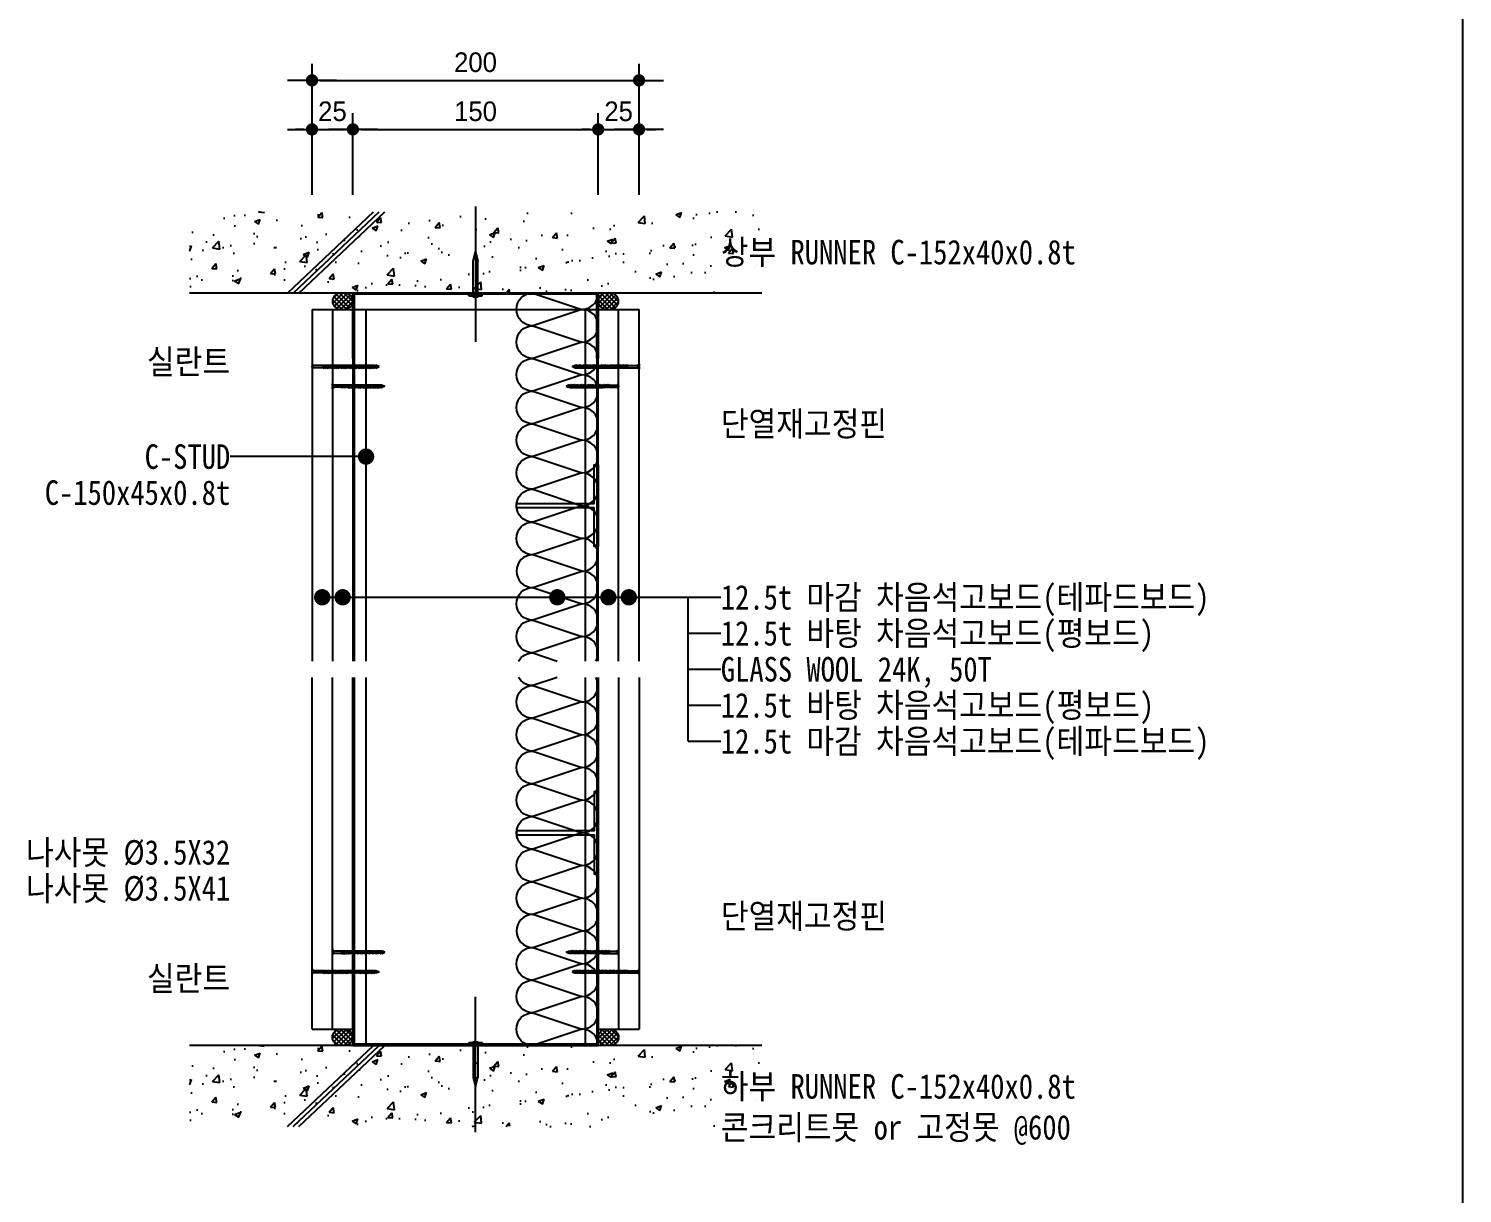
# Model space of a CAD drawing. Header units: millimetres. Extents: x 104 to 12536, y 73 to 2865.
# Drawn here: x 5265 to 6141, y 1595 to 2307 of the extents above; entities that cross this region are included whole.
import ezdxf
from ezdxf.enums import TextEntityAlignment as Align

# ---------------------------------------------------------------- set-up
doc = ezdxf.new("R2010")
doc.units = ezdxf.units.MM
doc.header["$LTSCALE"] = 5
doc.linetypes.add('CEN', pattern=[62, 60, -1, 0, -1])
for name, color, linetype in [('CEN', 1, 'CEN'), ('CHAN', 3, 'Continuous'), ('CONC', 2, 'Continuous'), ('ele', 8, 'Continuous'), ('formline', 6, 'Continuous'), ('GB', 7, 'Continuous'), ('HAT', 8, 'Continuous'), ('HAT-CON', 8, 'Continuous'), ('INSUL', 8, 'Continuous'), ('ITXT', 5, 'Continuous'), ('PIN', 4, 'Continuous'), ('RXDIM', 7, 'Continuous'), ('SCREW2', 8, 'Continuous'), ('TEXT', 7, 'Continuous')]:
    doc.layers.add(name, color=color, linetype=linetype)
doc.styles.add('CGS', font='')
doc.styles.add('RXHS', font='')
doc.styles.get('CGS').set_extended_font_data('Dotum')
doc.styles.get('RXHS').set_extended_font_data('DotumChe')
doc.dimstyles.new('NDIM', dxfattribs={"dimscale": 5, "dimtxt": 2.4, "dimasz": 1, "dimexe": 2, "dimexo": 2, "dimgap": 1, "dimtad": 1, "dimtoh": 1, "dimdec": 0, "dimzin": 0, "dimdsep": 46, "dimtxsty": 'CGS', "dimblk1": 'DOTK', "dimblk2": 'DOTK', "dimsah": 1, "dimcen": 3, "dimclrt": 3, "dimadec": 0, "dimazin": 0, "dimtfac": 1.25, "dimtdec": 0, "dimtix": 1, "dimtmove": 2, "dimatfit": 3, "dimldrblk": 'DOTK', "dimfxl": 1, "dimtolj": 1, "dimtzin": 0, "dimarcsym": 0})

# ---------------------------------------------------------------- blocks, each defined once
blk = doc.blocks.new('나사못32')
at = {"layer": 'SCREW2'}
for p, q in [((2.24, 30.17), (0.63, 29.74)), ((0.63, 29.74), (0.92, 30.12)), ((2.25, 29.32), (0.63, 28.89)), ((0.63, 28.89), (0.92, 29.27)), ((2.25, 28.47), (0.63, 28.04)), ((0.63, 28.04), (0.92, 28.43)), ((2.24, 27.62), (0.63, 27.19)), ((0.63, 27.19), (0.91, 27.58)), ((2.24, 26.78), (0.63, 26.35)), ((0.63, 26.35), (0.92, 26.73)), ((2.53, 28.01), (0.91, 27.58)), ((2.53, 30.55), (0.92, 30.12)), ((0.92, 29.81), (0.92, 29.28)), ((2.53, 29.7), (0.92, 29.27)), ((0.92, 28.97), (0.92, 28.43)), ((2.54, 28.86), (0.92, 28.43)), ((0.92, 28.12), (0.92, 27.58)), ((0.92, 27.27), (0.92, 26.73)), ((2.53, 27.16), (0.92, 26.73)), ((0.92, 26.43), (0.92, 25.89)), ((2.53, 26.31), (0.92, 25.88)), ((1.6, 32), (0.98, 30.39)), ((0.98, 30.39), (1.64, 30.91)), ((0.98, 30.39), (0.98, 30.14)), ((1.64, 30.91), (1.6, 32)), ((2.27, 30.45), (1.6, 32)), ((2.24, 30.17), (2.53, 30.55)), ((2.24, 30.17), (2.24, 29.63)), ((2.24, 29.32), (2.24, 28.78)), ((2.24, 28.47), (2.24, 27.93)), ((2.24, 27.62), (2.53, 28.01)), ((2.24, 27.62), (2.24, 27.08)), ((2.24, 26.78), (2.53, 27.16)), ((2.24, 26.78), (2.24, 26.24)), ((2.25, 29.32), (2.53, 29.7)), ((2.25, 28.47), (2.54, 28.86)), ((2.25, 25.93), (2.53, 26.31)), ((2.25, 25.93), (0.63, 25.5)), ((0.63, 25.5), (0.92, 25.88)), ((2.25, 25.08), (0.63, 24.65)), ((0.63, 24.65), (0.92, 25.04)), ((2.24, 24.23), (0.63, 23.8)), ((0.63, 23.8), (0.91, 24.19)), ((2.24, 23.39), (0.63, 22.96)), ((0.63, 22.96), (0.92, 23.34)), ((2.25, 22.54), (0.63, 22.11)), ((0.63, 22.11), (0.92, 22.5)), ((2.25, 21.69), (0.63, 21.26)), ((0.63, 21.26), (0.92, 21.65)), ((2.25, 20), (0.63, 19.57)), ((0.63, 19.57), (0.92, 19.95)), ((2.25, 19.15), (0.63, 18.72)), ((0.63, 18.72), (0.92, 19.11)), ((2.25, 20.85), (0.64, 20.42)), ((0.64, 20.42), (0.92, 20.8)), ((2.25, 18.3), (0.64, 17.87)), ((0.64, 17.87), (0.92, 18.26)), ((2.53, 24.62), (0.91, 24.19)), ((0.92, 25.58), (0.92, 25.04)), ((2.54, 25.47), (0.92, 25.04)), ((0.92, 24.73), (0.92, 24.19)), ((0.92, 23.88), (0.92, 23.34)), ((2.53, 23.77), (0.92, 23.34)), ((0.92, 23.04), (0.92, 22.5)), ((2.53, 22.92), (0.92, 22.5)), ((0.92, 22.19), (0.92, 21.65)), ((2.54, 22.08), (0.92, 21.65)), ((0.92, 21.34), (0.92, 20.8)), ((2.54, 21.23), (0.92, 20.8)), ((0.92, 20.49), (0.92, 19.95)), ((2.53, 20.38), (0.92, 19.95)), ((0.92, 19.65), (0.92, 19.11)), ((2.54, 19.54), (0.92, 19.11)), ((0.92, 18.8), (0.92, 18.26)), ((2.54, 18.69), (0.92, 18.26)), ((0.92, 17.95), (0.92, 17.41)), ((2.54, 17.84), (0.92, 17.41)), ((2.24, 25.93), (2.24, 25.39)), ((2.24, 25.08), (2.24, 24.54)), ((2.24, 24.23), (2.53, 24.62)), ((2.24, 24.23), (2.24, 23.69)), ((2.24, 23.39), (2.53, 23.77)), ((2.24, 23.39), (2.24, 22.85)), ((2.24, 22.54), (2.24, 22)), ((2.24, 21.69), (2.24, 21.15)), ((2.24, 20.84), (2.24, 20.3)), ((2.24, 20), (2.24, 19.46)), ((2.24, 19.15), (2.24, 18.61)), ((2.24, 18.3), (2.24, 17.76)), ((2.25, 25.08), (2.54, 25.47)), ((2.25, 22.54), (2.53, 22.92)), ((2.25, 21.69), (2.54, 22.08)), ((2.25, 20.85), (2.54, 21.23)), ((2.25, 20), (2.53, 20.38)), ((2.25, 19.15), (2.54, 19.54)), ((2.25, 18.3), (2.54, 18.69)), ((2.25, 17.46), (2.54, 17.84)), ((2.25, 17.46), (0.63, 17.03)), ((0.63, 17.03), (0.92, 17.41)), ((2.25, 15.9), (0.63, 15.47)), ((0.63, 15.47), (0.92, 15.86)), ((2.25, 13.36), (0.63, 12.93)), ((0.63, 12.93), (0.92, 13.32)), ((2.25, 16.73), (0.64, 16.3)), ((0.64, 16.3), (0.92, 16.68)), ((2.25, 15.06), (0.64, 14.63)), ((0.64, 14.63), (0.92, 15.01)), ((2.25, 14.21), (0.64, 13.78)), ((0.64, 13.78), (0.92, 14.16)), ((2.25, 12.51), (0.64, 12.08)), ((0.64, 12.08), (0.92, 12.47)), ((2.25, 11.67), (0.64, 11.24)), ((0.64, 11.24), (0.92, 11.62)), ((2.26, 10.82), (0.64, 10.39)), ((0.64, 10.39), (0.93, 10.78)), ((2.27, 9.98), (0.65, 9.55)), ((0.65, 9.55), (0.94, 9.93)), ((2.27, 9.13), (0.66, 8.7)), ((0.66, 8.7), (0.94, 9.09)), ((0.92, 17.45), (0.92, 16.92)), ((0.92, 17.22), (0.92, 16.68)), ((2.54, 17.11), (0.92, 16.68)), ((0.92, 16.37), (0.92, 15.86)), ((2.54, 16.29), (0.92, 15.86)), ((0.92, 15.55), (0.92, 15.01)), ((2.54, 15.44), (0.92, 15.01)), ((0.92, 14.7), (0.92, 14.16)), ((2.54, 14.59), (0.92, 14.16)), ((0.92, 13.86), (0.92, 13.32)), ((2.54, 13.75), (0.92, 13.32)), ((0.92, 13.01), (0.92, 12.47)), ((2.54, 12.9), (0.92, 12.47)), ((0.92, 12.16), (0.92, 11.62)), ((2.54, 12.05), (0.92, 11.62)), ((0.93, 11.32), (0.93, 10.78)), ((2.55, 11.21), (0.93, 10.78)), ((0.94, 10.47), (0.94, 9.93)), ((2.55, 10.36), (0.94, 9.93)), ((2.56, 9.51), (0.94, 9.09)), ((0.95, 9.63), (0.95, 9.09)), ((0.95, 8.78), (0.95, 8.24)), ((2.24, 17.45), (2.24, 17.03)), ((2.24, 16.72), (2.24, 16.54)), ((2.24, 16.71), (2.24, 15.86)), ((2.24, 15.9), (2.24, 15.36)), ((2.24, 14.21), (2.24, 13.67)), ((2.24, 13.36), (2.24, 12.82)), ((2.24, 12.51), (2.24, 11.97)), ((2.25, 16.73), (2.54, 17.11)), ((2.25, 15.9), (2.54, 16.29)), ((2.25, 15.06), (2.54, 15.44)), ((2.25, 15.06), (2.25, 14.52)), ((2.25, 14.21), (2.54, 14.59)), ((2.25, 13.36), (2.54, 13.75)), ((2.25, 12.51), (2.54, 12.9)), ((2.25, 11.67), (2.54, 12.05)), ((2.25, 11.67), (2.25, 11.13)), ((2.26, 10.82), (2.55, 11.21)), ((2.26, 10.82), (2.26, 10.28)), ((2.27, 9.98), (2.55, 10.36)), ((2.27, 9.98), (2.27, 9.44)), ((2.27, 9.13), (2.56, 9.51)), ((2.27, 9.13), (2.27, 8.59)), ((0, 0), (1.12, 0)), ((2.27, 8.28), (0.66, 7.85)), ((0.66, 7.85), (0.95, 8.24)), ((2.28, 7.44), (0.67, 7.01)), ((0.67, 7.01), (0.95, 7.39)), ((2.29, 6.59), (0.67, 6.16)), ((0.67, 6.16), (0.96, 6.55)), ((2.28, 5.74), (0.67, 5.31)), ((0.67, 5.31), (0.95, 5.7)), ((2.56, 8.67), (0.95, 8.24)), ((0.95, 7.93), (0.95, 7.39)), ((2.57, 7.82), (0.95, 7.39)), ((2.57, 6.13), (0.95, 5.7)), ((0.95, 5.39), (0.95, 1.19)), ((0.96, 7.09), (0.96, 6.55)), ((2.57, 6.98), (0.96, 6.55)), ((0.96, 6.24), (0.96, 5.7)), ((1.57, 0.48), (1.57, 0.65)), ((1.63, 0.68), (1.6, 0.68)), ((1.66, 0.48), (1.66, 0.65)), ((2.27, 8.28), (2.56, 8.67)), ((2.27, 8.28), (2.27, 7.74)), ((2.27, 5.74), (2.27, 1.19)), ((2.28, 7.44), (2.57, 7.82)), ((2.28, 7.44), (2.28, 6.9)), ((2.28, 6.59), (2.28, 6.05)), ((2.28, 5.74), (2.57, 6.13)), ((2.29, 6.59), (2.57, 6.98)), ((2.11, 0), (3.23, 0))]:
    blk.add_line(p, q, dxfattribs=at)
for centre, radius, start, end in [((-0.44, 1.33), 1.4, 288.341, 354.27016), ((1.1, 0.47), 0.473, 267.52648, 0.91384), ((1.61, -1.99), 2.05, 80.28655, 99.71345), ((1.6, 0.65), 0.033, 90, 180), ((1.63, 0.65), 0.033, 360, 90), ((2.13, 0.47), 0.473, 179.08616, 272.47352), ((3.67, 1.33), 1.4, 185.72984, 251.659)]:
    blk.add_arc(centre, radius, start, end, dxfattribs=at)
blk = doc.blocks.new('나사못41')
at = {"layer": 'SCREW2'}
for p, q in [((2.25, 39.17), (0.63, 38.74)), ((0.63, 38.74), (0.92, 39.12)), ((2.25, 38.32), (0.63, 37.89)), ((0.63, 37.89), (0.92, 38.27)), ((2.25, 36.62), (0.63, 36.19)), ((0.63, 36.19), (0.92, 36.58)), ((2.25, 35.78), (0.63, 35.35)), ((0.63, 35.35), (0.92, 35.73)), ((2.25, 37.47), (0.64, 37.04)), ((0.64, 37.04), (0.92, 37.43)), ((2.54, 39.55), (0.92, 39.12)), ((2.54, 38.7), (0.92, 38.27)), ((2.54, 37.86), (0.92, 37.43)), ((2.53, 37.01), (0.92, 36.58)), ((2.54, 36.16), (0.92, 35.73)), ((2.54, 35.31), (0.92, 34.88)), ((0.93, 38.81), (0.93, 38.28)), ((0.93, 37.97), (0.93, 37.43)), ((0.93, 37.12), (0.93, 36.58)), ((0.93, 36.27), (0.93, 35.73)), ((0.93, 35.43), (0.93, 34.89)), ((1.6, 41), (0.98, 39.39)), ((0.98, 39.39), (1.64, 39.91)), ((0.98, 39.39), (0.98, 39.14)), ((1.64, 39.91), (1.6, 41)), ((2.26, 39.48), (1.6, 41)), ((2.25, 39.17), (2.54, 39.55)), ((2.25, 39.17), (2.25, 38.63)), ((2.25, 38.32), (2.54, 38.7)), ((2.25, 38.32), (2.25, 37.78)), ((2.25, 37.47), (2.54, 37.86)), ((2.25, 37.47), (2.25, 36.93)), ((2.25, 36.62), (2.53, 37.01)), ((2.25, 36.62), (2.25, 36.08)), ((2.25, 35.78), (2.54, 36.16)), ((2.25, 35.78), (2.25, 35.24)), ((2.25, 34.93), (2.54, 35.31)), ((2.25, 34.93), (0.63, 34.5)), ((0.63, 34.5), (0.92, 34.88)), ((2.25, 33.23), (0.63, 32.8)), ((0.63, 32.8), (0.92, 33.19)), ((2.25, 32.39), (0.63, 31.96)), ((0.63, 31.96), (0.92, 32.34)), ((2.25, 31.54), (0.63, 31.11)), ((0.63, 31.11), (0.92, 31.5)), ((2.25, 29), (0.63, 28.57)), ((0.63, 28.57), (0.92, 28.95)), ((2.25, 34.08), (0.64, 33.65)), ((0.64, 33.65), (0.92, 34.04)), ((2.25, 30.69), (0.64, 30.26)), ((0.64, 30.26), (0.92, 30.65)), ((2.25, 29.85), (0.64, 29.42)), ((0.64, 29.42), (0.93, 29.8)), ((2.25, 28.15), (0.64, 27.72)), ((0.64, 27.72), (0.92, 28.11)), ((2.25, 27.3), (0.64, 26.87)), ((0.64, 26.87), (0.93, 27.26)), ((2.25, 26.46), (0.64, 26.03)), ((0.64, 26.03), (0.92, 26.41)), ((2.54, 34.47), (0.92, 34.04)), ((2.53, 33.62), (0.92, 33.19)), ((2.54, 32.77), (0.92, 32.34)), ((2.54, 31.92), (0.92, 31.5)), ((2.54, 31.08), (0.92, 30.65)), ((2.54, 29.38), (0.92, 28.95)), ((2.54, 28.54), (0.92, 28.11)), ((2.54, 26.84), (0.92, 26.41)), ((0.93, 34.58), (0.93, 34.04)), ((0.93, 33.73), (0.93, 33.19)), ((0.93, 32.88), (0.93, 32.34)), ((0.93, 32.04), (0.93, 31.5)), ((0.93, 31.19), (0.93, 30.65)), ((0.93, 30.34), (0.93, 29.8)), ((2.54, 30.23), (0.93, 29.8)), ((0.93, 29.49), (0.93, 28.95)), ((0.93, 28.65), (0.93, 28.11)), ((0.93, 27.8), (0.93, 27.26)), ((2.54, 27.69), (0.93, 27.26)), ((0.93, 26.95), (0.93, 26.41)), ((2.25, 34.93), (2.25, 34.39)), ((2.25, 34.08), (2.54, 34.47)), ((2.25, 34.08), (2.25, 33.54)), ((2.25, 33.23), (2.53, 33.62)), ((2.25, 33.23), (2.25, 32.69)), ((2.25, 32.39), (2.54, 32.77)), ((2.25, 32.39), (2.25, 31.85)), ((2.25, 31.54), (2.54, 31.92)), ((2.25, 31.54), (2.25, 31)), ((2.25, 30.69), (2.54, 31.08)), ((2.25, 30.69), (2.25, 30.15)), ((2.25, 29.85), (2.54, 30.23)), ((2.25, 29.84), (2.25, 29.3)), ((2.25, 29), (2.54, 29.38)), ((2.25, 29), (2.25, 28.46)), ((2.25, 28.15), (2.54, 28.54)), ((2.25, 28.15), (2.25, 27.61)), ((2.25, 27.3), (2.54, 27.69)), ((2.25, 27.3), (2.25, 26.76)), ((2.25, 26.46), (2.54, 26.84)), ((2.25, 26.45), (2.25, 25.92)), ((2.25, 24.76), (0.63, 24.33)), ((0.63, 24.33), (0.92, 24.72)), ((2.25, 25.61), (0.64, 25.18)), ((0.64, 25.18), (0.93, 25.56)), ((2.25, 23.91), (0.64, 23.48)), ((0.64, 23.48), (0.92, 23.87)), ((2.25, 23.07), (0.64, 22.64)), ((0.64, 22.64), (0.93, 23.02)), ((2.26, 22.22), (0.64, 21.79)), ((0.64, 21.79), (0.93, 22.18)), ((2.25, 21.37), (0.64, 20.94)), ((0.64, 20.94), (0.93, 21.33)), ((2.26, 20.53), (0.64, 20.1)), ((0.64, 20.1), (0.93, 20.48)), ((2.25, 19.68), (0.64, 19.25)), ((0.64, 19.25), (0.92, 19.63)), ((2.25, 18.83), (0.64, 18.4)), ((0.64, 18.4), (0.93, 18.79)), ((2.26, 17.98), (0.64, 17.55)), ((0.64, 17.55), (0.93, 17.94)), ((2.54, 25.15), (0.92, 24.72)), ((2.54, 24.3), (0.92, 23.87)), ((2.54, 20.06), (0.92, 19.63)), ((0.93, 26.1), (0.93, 25.56)), ((2.54, 25.99), (0.93, 25.56)), ((0.93, 25.26), (0.93, 24.72)), ((0.93, 24.41), (0.93, 23.87)), ((0.93, 23.56), (0.93, 23.02)), ((2.54, 23.45), (0.93, 23.02)), ((0.93, 22.71), (0.93, 22.18)), ((2.54, 22.6), (0.93, 22.18)), ((0.93, 21.87), (0.93, 21.33)), ((2.54, 21.76), (0.93, 21.33)), ((0.93, 21.02), (0.93, 20.48)), ((2.54, 20.91), (0.93, 20.48)), ((0.93, 20.17), (0.93, 19.63)), ((0.93, 19.32), (0.93, 18.79)), ((2.54, 19.21), (0.93, 18.79)), ((0.93, 18.48), (0.93, 17.94)), ((0.93, 18.48), (0.93, 17.94)), ((2.54, 18.37), (0.93, 17.94)), ((0.93, 17.63), (0.93, 17.09)), ((2.25, 25.61), (2.54, 25.99)), ((2.25, 25.61), (2.25, 25.07)), ((2.25, 24.76), (2.54, 25.15)), ((2.25, 24.76), (2.25, 24.22)), ((2.25, 23.91), (2.54, 24.3)), ((2.25, 23.91), (2.25, 23.37)), ((2.25, 23.07), (2.54, 23.45)), ((2.25, 23.06), (2.25, 20.53)), ((2.25, 21.37), (2.54, 21.76)), ((2.25, 21.37), (2.25, 20.83)), ((2.25, 20.52), (2.25, 19.98)), ((2.25, 19.68), (2.54, 20.06)), ((2.25, 19.68), (2.25, 19.14)), ((2.25, 18.83), (2.54, 19.21)), ((2.25, 18.83), (2.25, 18.29)), ((2.25, 17.98), (2.25, 17.44)), ((2.26, 22.22), (2.54, 22.6)), ((2.26, 20.53), (2.54, 20.91)), ((2.26, 17.98), (2.54, 18.37)), ((2.26, 17.14), (0.64, 16.71)), ((0.64, 16.71), (0.93, 17.09)), ((2.26, 15.44), (0.64, 15.01)), ((0.64, 15.01), (0.93, 15.4)), ((2.26, 14.59), (0.64, 14.16)), ((0.64, 14.16), (0.93, 14.55)), ((2.26, 16.29), (0.65, 15.86)), ((0.65, 15.86), (0.93, 16.24)), ((2.26, 13.75), (0.65, 13.32)), ((0.65, 13.32), (0.93, 13.7)), ((2.26, 12.9), (0.65, 12.47)), ((0.65, 12.47), (0.93, 12.86)), ((2.26, 12.05), (0.65, 11.62)), ((0.65, 11.62), (0.93, 12.01)), ((2.26, 11.21), (0.65, 10.78)), ((0.65, 10.78), (0.93, 11.16)), ((2.26, 10.38), (0.65, 9.95)), ((0.65, 9.95), (0.93, 10.33)), ((2.26, 9.55), (0.65, 9.12)), ((0.65, 9.12), (0.93, 9.5)), ((2.55, 17.52), (0.93, 17.09)), ((0.93, 16.78), (0.93, 16.24)), ((2.55, 16.67), (0.93, 16.24)), ((0.93, 15.94), (0.93, 15.4)), ((2.54, 15.83), (0.93, 15.4)), ((0.93, 15.09), (0.93, 14.55)), ((2.55, 14.98), (0.93, 14.55)), ((0.93, 14.24), (0.93, 13.7)), ((2.55, 14.13), (0.93, 13.7)), ((0.93, 13.39), (0.93, 12.86)), ((2.55, 13.29), (0.93, 12.86)), ((0.93, 12.55), (0.93, 12.01)), ((2.55, 12.44), (0.93, 12.01)), ((0.93, 11.7), (0.93, 10.33)), ((2.55, 11.59), (0.93, 11.16)), ((2.55, 10.76), (0.93, 10.33)), ((0.93, 10.02), (0.93, 9.5)), ((2.55, 9.93), (0.93, 9.5)), ((0.93, 9.19), (0.93, 8.67)), ((2.55, 9.1), (0.93, 8.67)), ((2.25, 17.13), (2.25, 16.59)), ((2.25, 16.29), (2.25, 15.75)), ((2.25, 15.44), (2.25, 14.9)), ((2.25, 14.59), (2.25, 14.05)), ((2.25, 13.75), (2.25, 13.21)), ((2.25, 12.05), (2.25, 11.51)), ((2.25, 11.2), (2.25, 10.68)), ((2.25, 10.37), (2.25, 9.85)), ((2.25, 9.54), (2.25, 9.02)), ((2.26, 17.14), (2.55, 17.52)), ((2.26, 16.29), (2.55, 16.67)), ((2.26, 15.44), (2.54, 15.83)), ((2.26, 14.59), (2.55, 14.98)), ((2.26, 13.75), (2.55, 14.13)), ((2.26, 12.9), (2.55, 13.29)), ((2.26, 12.9), (2.26, 12.36)), ((2.26, 12.05), (2.55, 12.44)), ((2.26, 11.21), (2.55, 11.59)), ((2.26, 10.38), (2.55, 10.76)), ((2.26, 9.55), (2.55, 9.93)), ((2.26, 8.72), (2.55, 9.1)), ((2.26, 8.72), (0.65, 8.29)), ((0.65, 8.29), (0.93, 8.67)), ((2.26, 7.89), (0.65, 7.46)), ((0.65, 7.46), (0.93, 7.84)), ((2.26, 7.06), (0.65, 6.63)), ((0.65, 6.63), (0.93, 7.01)), ((0.93, 8.36), (0.93, 7.84)), ((2.55, 8.27), (0.93, 7.84)), ((0.93, 7.53), (0.93, 7.01)), ((2.55, 7.44), (0.93, 7.01)), ((0.93, 6.7), (0.93, 1.19)), ((1.54, 0.48), (1.54, 0.65)), ((1.6, 0.68), (1.57, 0.68)), ((1.63, 0.48), (1.63, 0.65)), ((2.08, 0), (3.2, 0)), ((2.25, 8.71), (2.25, 8.19)), ((2.25, 7.88), (2.25, 7.36)), ((2.25, 7.05), (2.25, 1.19)), ((2.26, 7.89), (2.55, 8.27)), ((2.26, 7.06), (2.55, 7.44)), ((-0.03, 0), (1.09, 0))]:
    blk.add_line(p, q, dxfattribs=at)
for centre, radius, start, end in [((-0.49, 1.35), 1.43, 288.66128, 353.44689), ((1.07, 0.47), 0.473, 267.52648, 0.91384), ((1.59, -1.99), 2.05, 80.28655, 99.71345), ((1.57, 0.65), 0.033, 90, 180), ((1.6, 0.65), 0.033, 0, 90), ((2.1, 0.47), 0.473, 179.08616, 272.47352), ((3.64, 1.33), 1.4, 185.72984, 251.659)]:
    blk.add_arc(centre, radius, start, end, dxfattribs=at)
blk = doc.blocks.new('고정못')
at = {"layer": 'CEN'}
blk.add_line((4.11, 55.13), (4.11, -27.57), dxfattribs=at)
at = {"layer": 'SCREW2'}
for p, q in [((2.66, 21.76), (4.11, 27.57)), ((4.11, 27.57), (5.56, 21.76)), ((2.66, 2.42), (2.66, 21.76)), ((5.56, 2.42), (5.56, 21.76)), ((0, 1.45), (8.22, 1.45)), ((0, 0.48), (0, 1.45)), ((0, 0.48), (8.22, 0.48)), ((2.42, 0), (2.42, 0.48)), ((2.42, 0), (5.8, 0)), ((5.8, 0), (5.8, 0.48)), ((8.22, 0.48), (8.22, 1.45))]:
    blk.add_line(p, q, dxfattribs=at)
blk.add_lwpolyline([(4.11, 27.57), (4.63, 22.28, 0.255479), (5.56, 21.76, 0.15073)], format="xyb", dxfattribs=at)
at = {"layer": 'SCREW2', "extrusion": (0, 0, -1)}
for centre, major_axis, ratio, start_param, end_param in [((0.06, 2.43), (2.6, 0.01), 0.375814, 0.025149, 1.595945), ((0.99, 2.42), (2.42, 0.09), 0.428989, 0.090861, 1.274963)]:
    blk.add_ellipse(centre, major_axis=major_axis, ratio=ratio, start_param=start_param, end_param=end_param, dxfattribs=at)
at = {"layer": 'SCREW2'}
for centre, major_axis, ratio, start_param, end_param in [((7.23, 2.42), (-2.42, 0.09), 0.428989, 0.090861, 1.274963), ((8.16, 2.43), (-2.6, 0.01), 0.375814, 0.025149, 1.595945)]:
    blk.add_ellipse(centre, major_axis=major_axis, ratio=ratio, start_param=start_param, end_param=end_param, dxfattribs=at)
blk = doc.blocks.new('DOTK')
blk.add_line((-3, 0), (3, 0))
at = {"const_width": 0.75}
blk.add_lwpolyline([(-0.375, 0, 1), (0.375, 0, 1)], format="xyb", close=True, dxfattribs=at)
blk = doc.blocks.new('*D58')
at = {"layer": 'RXDIM', "color": 0, "lineweight": -2, "transparency": 16777216}
for p, q in [((5437.94, 2205.76), (5437.94, 2285.76)), ((5637.94, 2205.76), (5637.94, 2285.76)), ((5442.94, 2275.76), (5632.94, 2275.76))]:
    blk.add_line(p, q, dxfattribs=at)
at = {"layer": 'RXDIM', "color": 0, "lineweight": -2, "transparency": 16777216, "xscale": 5, "yscale": 5, "zscale": 5, "rotation": 180}
blk.add_blockref('DOTK', (5437.94, 2275.76), dxfattribs=at)
at = {"layer": 'RXDIM', "color": 0, "lineweight": -2, "transparency": 16777216, "xscale": 5, "yscale": 5, "zscale": 5}
blk.add_blockref('DOTK', (5637.94, 2275.76), dxfattribs=at)
at = {"layer": 'RXDIM', "color": 3, "transparency": 16777216, "insert": (5537.94, 2286.77), "char_height": 12, "attachment_point": 5, "style": 'CGS'}
blk.add_mtext('\\A1;200', dxfattribs=at)
blk = doc.blocks.new('*D59')
at = {"layer": 'RXDIM', "color": 0, "lineweight": -2, "transparency": 16777216}
for p, q in [((5437.94, 2205.76), (5437.94, 2255.76)), ((5462.94, 2205.76), (5462.94, 2255.76)), ((5432.94, 2245.76), (5427.94, 2245.76)), ((5437.94, 2245.76), (5462.94, 2245.76)), ((5467.94, 2245.76), (5472.94, 2245.76))]:
    blk.add_line(p, q, dxfattribs=at)
at = {"layer": 'RXDIM', "color": 0, "lineweight": -2, "transparency": 16777216, "xscale": 5, "yscale": 5, "zscale": 5}
blk.add_blockref('DOTK', (5437.94, 2245.76), dxfattribs=at)
at = {"layer": 'RXDIM', "color": 0, "lineweight": -2, "transparency": 16777216, "xscale": 5, "yscale": 5, "zscale": 5, "rotation": 180}
blk.add_blockref('DOTK', (5462.94, 2245.76), dxfattribs=at)
at = {"layer": 'RXDIM', "color": 3, "transparency": 16777216, "insert": (5450.44, 2256.77), "char_height": 12, "attachment_point": 5, "style": 'CGS'}
blk.add_mtext('\\A1;25', dxfattribs=at)
blk = doc.blocks.new('*D60')
at = {"layer": 'RXDIM', "color": 0, "lineweight": -2, "transparency": 16777216}
for p, q in [((5462.94, 2205.76), (5462.94, 2255.76)), ((5612.94, 2205.76), (5612.94, 2255.76)), ((5467.94, 2245.76), (5607.94, 2245.76))]:
    blk.add_line(p, q, dxfattribs=at)
at = {"layer": 'RXDIM', "color": 0, "lineweight": -2, "transparency": 16777216, "xscale": 5, "yscale": 5, "zscale": 5, "rotation": 180}
blk.add_blockref('DOTK', (5462.94, 2245.76), dxfattribs=at)
at = {"layer": 'RXDIM', "color": 0, "lineweight": -2, "transparency": 16777216, "xscale": 5, "yscale": 5, "zscale": 5}
blk.add_blockref('DOTK', (5612.94, 2245.76), dxfattribs=at)
at = {"layer": 'RXDIM', "color": 3, "transparency": 16777216, "insert": (5537.94, 2256.77), "char_height": 12, "attachment_point": 5, "style": 'CGS'}
blk.add_mtext('\\A1;150', dxfattribs=at)
blk = doc.blocks.new('*D61')
at = {"layer": 'RXDIM', "color": 0, "lineweight": -2, "transparency": 16777216}
for p, q in [((5612.94, 2205.76), (5612.94, 2255.76)), ((5637.94, 2205.76), (5637.94, 2255.76)), ((5607.94, 2245.76), (5602.94, 2245.76)), ((5612.94, 2245.76), (5637.94, 2245.76)), ((5642.94, 2245.76), (5647.94, 2245.76))]:
    blk.add_line(p, q, dxfattribs=at)
at = {"layer": 'RXDIM', "color": 0, "lineweight": -2, "transparency": 16777216, "xscale": 5, "yscale": 5, "zscale": 5}
blk.add_blockref('DOTK', (5612.94, 2245.76), dxfattribs=at)
at = {"layer": 'RXDIM', "color": 0, "lineweight": -2, "transparency": 16777216, "xscale": 5, "yscale": 5, "zscale": 5, "rotation": 180}
blk.add_blockref('DOTK', (5637.94, 2245.76), dxfattribs=at)
at = {"layer": 'RXDIM', "color": 3, "transparency": 16777216, "insert": (5625.44, 2256.77), "char_height": 12, "attachment_point": 5, "style": 'CGS'}
blk.add_mtext('\\A1;25', dxfattribs=at)

msp = doc.modelspace()

# ---------------------------------------------------------------- hatches: boundary and pattern name
at = {"layer": 'HAT'}
h = msp.add_hatch(dxfattribs=at)
h.set_pattern_fill('_USER', color=256, scale=2, angle=45, style=0, double=1, pattern_type=0)
h.set_pattern_definition([(45, (1487.5693, -5950.238), (-1.41421356, 1.41421356), []), (135, (1487.5693, -5950.238), (-1.41421356, -1.41421356), [])])
edge = h.paths.add_edge_path()
edge.add_arc((5455.44, 2140.76), 5, 90, 270)
edge.add_line((5455.44, 2135.76), (5457.94, 2135.76))
edge.add_arc((5457.94, 2140.76), 5, 270, 450)
edge.add_line((5457.94, 2145.76), (5455.44, 2145.76))
h = msp.add_hatch(dxfattribs=at)
h.set_pattern_fill('_USER', color=256, scale=2, angle=45, style=0, double=1, pattern_type=0)
h.set_pattern_definition([(45, (1650.0693, -5950.238), (-1.41421356, 1.41421356), []), (135, (1650.0693, -5950.238), (-1.41421356, -1.41421356), [])])
edge = h.paths.add_edge_path()
edge.add_arc((5617.94, 2140.76), 5, 90, 270)
edge.add_line((5617.94, 2135.76), (5620.44, 2135.76))
edge.add_arc((5620.44, 2140.76), 5, 270, 450)
edge.add_line((5620.44, 2145.76), (5617.94, 2145.76))
h = msp.add_hatch(dxfattribs=at)
h.set_pattern_fill('_USER', color=256, scale=2, angle=45, style=0, double=1, pattern_type=0)
h.set_pattern_definition([(315, (1487.5693, 9781.7572), (-1.41421356, -1.41421356), []), (225, (1487.5693, 9781.7572), (-1.41421356, 1.41421356), [])])
edge = h.paths.add_edge_path()
edge.add_arc((5455.44, 1690.76), 5, 90, 270, ccw=False)
edge.add_line((5455.44, 1695.76), (5457.94, 1695.76))
edge.add_arc((5457.94, 1690.76), 5, -90, 90, ccw=False)
edge.add_line((5457.94, 1685.76), (5455.44, 1685.76))
h = msp.add_hatch(dxfattribs=at)
h.set_pattern_fill('_USER', color=256, scale=2, angle=45, style=0, double=1, pattern_type=0)
h.set_pattern_definition([(315, (1650.0693, 9781.7572), (-1.41421356, -1.41421356), []), (225, (1650.0693, 9781.7572), (-1.41421356, 1.41421356), [])])
edge = h.paths.add_edge_path()
edge.add_arc((5617.94, 1690.76), 5, 90, 270, ccw=False)
edge.add_line((5617.94, 1695.76), (5620.44, 1695.76))
edge.add_arc((5620.44, 1690.76), 5, -90, 90, ccw=False)
edge.add_line((5620.44, 1685.76), (5617.94, 1685.76))
at = {"layer": 'HAT-CON'}
h = msp.add_hatch(dxfattribs=at)
h.set_pattern_fill('AR-CONC', color=256, scale=5, style=0)
h.set_pattern_definition([(50, (5722.457, 95.423), (35.863, -3.1376), [3.75, -41.25]), (355, (5722.457, 95.423), (-6.93757, 37.6096), [3, -33]), (100.4514, (5725.446, 95.16), (28.92547, 34.472), [3.187, -35.0571]), (46.1842, (5722.457, 105.423), (53.36205, -8.27595), [5.625, -61.875]), (96.6356, (5726.904, 104.733), (46.7331, 48.7059), [4.7805, -52.5856]), (351.1842, (5722.46, 105.423), (46.7331, 48.706), [4.5, -49.5]), (21, (5727.457, 102.923), (29.84535, -20.13094), [3.75, -41.25]), (326, (5727.457, 102.923), (12.16577, 36.2575), [3, -33]), (71.4514, (5729.945, 101.245), (42.01113, 16.1265), [3.187, -35.0571]), (37.5, (5722.457, 95.423), (0.60799, 16.64469), [0, -32.6, 0, -33.5, 0, -33.125]), (7.5, (5722.457, 95.423), (13.15348, 19.72059), [0, -19.1, 0, -31.85, 0, -12.625]), (327.5, (5711.307, 95.423), (26.69112, -1.12774), [0, -12.5, 0, -39, 0, -51.75]), (317.5, (5706.307, 95.423), (29.1593, 5.00525), [0, -16.25, 0, -25.9, 0, -36.75])])
h.paths.add_polyline_path([(5712.94, 2145.76), (5712.94, 2195.37), (5362.94, 2195.37), (5362.94, 2145.76)])
h = msp.add_hatch(dxfattribs=at)
h.set_pattern_fill('AR-CONC', color=256, scale=5, style=0)
h.set_pattern_definition([(50, (5722.457, -414.192), (35.863, -3.1376), [3.75, -41.25]), (355, (5722.457, -414.19), (-6.93757, 37.6096), [3, -33]), (100.4514, (5725.446, -414.453), (28.92547, 34.472), [3.187, -35.0571]), (46.1842, (5722.457, -404.19), (53.36205, -8.27595), [5.625, -61.875]), (96.6356, (5726.904, -404.88), (46.7331, 48.7059), [4.7805, -52.5856]), (351.1842, (5722.46, -404.19), (46.7331, 48.706), [4.5, -49.5]), (21, (5727.457, -406.692), (29.84535, -20.13094), [3.75, -41.25]), (326, (5727.457, -406.69), (12.16577, 36.2575), [3, -33]), (71.4514, (5729.945, -408.37), (42.01113, 16.1265), [3.187, -35.0571]), (37.5, (5722.457, -414.192), (0.60799, 16.64469), [0, -32.6, 0, -33.5, 0, -33.125]), (7.5, (5722.457, -414.192), (13.15348, 19.72059), [0, -19.1, 0, -31.85, 0, -12.625]), (327.5, (5711.307, -414.192), (26.69112, -1.12774), [0, -12.5, 0, -39, 0, -51.75]), (317.5, (5706.307, -414.192), (29.1593, 5.00525), [0, -16.25, 0, -25.9, 0, -36.75])])
h.paths.add_polyline_path([(5712.94, 1636.15), (5712.94, 1685.76), (5362.94, 1685.76), (5362.94, 1636.15)])

# ---------------------------------------------------------------- linework, layer by layer
at = {"layer": 'CHAN', "color": 3}
for points in [[(5612.94, 2145.76), (5612.94, 2105.76), (5612.14, 2105.76), (5612.14, 2144.96), (5463.74, 2144.96), (5463.74, 2105.76), (5462.94, 2105.76), (5462.94, 2145.76)], [(5463.74, 1686.56), (5463.74, 1725.76), (5462.94, 1725.76), (5462.94, 1685.76), (5612.94, 1685.76), (5612.94, 1725.76), (5612.14, 1725.76), (5612.14, 1686.56)]]:
    msp.add_lwpolyline(points, close=True, dxfattribs=at)
at = {"layer": 'CONC'}
for p, q in [((5712.94, 2145.76), (5362.94, 2145.76)), ((5712.94, 1685.76), (5362.94, 1685.76))]:
    msp.add_line(p, q, dxfattribs=at)
at = {"layer": 'ele', "color": 8}
for p, q in [((5462.94, 2135.76), (5612.94, 2135.76)), ((5463.74, 2135.76), (5463.74, 1920.76)), ((5470.94, 2135.76), (5470.94, 1920.76)), ((5604.94, 2135.76), (5604.94, 1920.76)), ((5612.14, 2135.76), (5612.14, 1920.76)), ((5463.74, 1910.76), (5463.74, 1686.56)), ((5470.94, 1910.76), (5470.94, 1686.56)), ((5604.94, 1910.76), (5604.94, 1686.56)), ((5612.14, 1910.76), (5612.14, 1686.56))]:
    msp.add_line(p, q, dxfattribs=at)
at = {"layer": 'formline'}
msp.add_line((6141.38, 2865.5), (6141.38, 104.5), dxfattribs=at)
at = {"layer": 'GB', "color": 7}
for p, q in [((5437.94, 2135.76), (5437.94, 1920.76)), ((5450.44, 2135.76), (5450.44, 1920.76)), ((5462.94, 2135.76), (5462.94, 1920.76)), ((5612.94, 1920.76), (5612.94, 2135.76)), ((5625.44, 1920.76), (5625.44, 2135.76)), ((5637.94, 1920.76), (5637.94, 2135.76)), ((5437.94, 1695.76), (5437.94, 1910.76)), ((5450.44, 1695.76), (5450.44, 1910.76)), ((5462.94, 1695.76), (5462.94, 1910.76)), ((5612.94, 1910.76), (5612.94, 1695.76)), ((5625.44, 1910.76), (5625.44, 1695.76)), ((5637.94, 1910.76), (5637.94, 1695.76))]:
    msp.add_line(p, q, dxfattribs=at)
at = {"layer": 'GB'}
for p, q in [((5437.94, 2135.76), (5462.94, 2135.76)), ((5612.94, 2135.76), (5637.94, 2135.76)), ((5437.94, 1695.76), (5462.94, 1695.76)), ((5612.94, 1695.76), (5637.94, 1695.76))]:
    msp.add_line(p, q, dxfattribs=at)
at = {"layer": 'HAT'}
for points in [[(5455.44, 2145.76, 1), (5455.44, 2135.76), (5457.94, 2135.76, 1), (5457.94, 2145.76), (5455.44, 2145.76)], [(5617.94, 2145.76, 1), (5617.94, 2135.76), (5620.44, 2135.76, 1), (5620.44, 2145.76), (5617.94, 2145.76)], [(5455.44, 1685.76, -1), (5455.44, 1695.76), (5457.94, 1695.76, -1), (5457.94, 1685.76), (5455.44, 1685.76)], [(5617.94, 1685.76, -1), (5617.94, 1695.76), (5620.44, 1695.76, -1), (5620.44, 1685.76), (5617.94, 1685.76)]]:
    msp.add_lwpolyline(points, format="xyb", dxfattribs=at)
at = {"layer": 'HAT-CON'}
for p, q in [((5422.94, 2145.76), (5475.53, 2195.37)), ((5426.44, 2145.76), (5479.03, 2195.37)), ((5429.94, 2145.76), (5482.53, 2195.37)), ((5422.94, 1636.15), (5475.53, 1685.76)), ((5426.44, 1636.15), (5479.03, 1685.76)), ((5429.94, 1636.15), (5482.53, 1685.76))]:
    msp.add_line(p, q, dxfattribs=at)
at = {"layer": 'INSUL'}
for points in [[(5611.6, 1920.76, 0.57735), (5602.94, 1935.76), (5572.94, 1925.76, -1), (5572.94, 1945.76), (5602.94, 1935.76, 1), (5602.94, 1955.76), (5572.94, 1945.76, -1), (5572.94, 1965.76), (5602.94, 1975.76), (5572.94, 1985.76, 1), (5572.94, 1965.76), (5602.94, 1955.76, 1), (5602.94, 1975.76, 0.414214), (5612.94, 1985.76, 0.414214), (5602.94, 1995.76), (5572.94, 1985.76, -1), (5572.94, 2005.76), (5602.94, 1995.76, 1), (5602.94, 2015.76), (5572.94, 2005.76, -1), (5572.94, 2025.76), (5602.94, 2015.76, 1), (5602.94, 2035.76), (5572.94, 2025.76, -1), (5572.94, 2045.76), (5602.94, 2035.76, 1), (5602.94, 2055.76), (5572.94, 2045.76, -1), (5572.94, 2065.76), (5602.94, 2055.76, 1), (5602.94, 2075.76), (5572.94, 2065.76, -1), (5572.94, 2085.76), (5602.94, 2075.76, 1), (5602.94, 2095.76), (5572.94, 2085.76, -1), (5572.94, 2105.76), (5602.94, 2095.76, 1), (5602.94, 2115.76), (5572.94, 2105.76, -1), (5572.94, 2125.76), (5602.94, 2115.76, 1), (5602.94, 2135.76), (5572.94, 2125.76, -1), (5572.94, 2145.76), (5602.94, 2135.76, 0.414214), (5612.94, 2145.76)], [(5564.28, 1920.76, -0.267949), (5572.94, 1925.76), (5587.94, 1920.76)], [(5612.94, 1685.76, 0.414214), (5602.94, 1695.76), (5572.94, 1685.76, -1), (5572.94, 1705.76), (5602.94, 1695.76, 1), (5602.94, 1715.76), (5572.94, 1705.76, -1), (5572.94, 1725.76), (5602.94, 1715.76, 1), (5602.94, 1735.76), (5572.94, 1725.76, -1), (5572.94, 1745.76), (5602.94, 1755.76), (5572.94, 1765.76, 1), (5572.94, 1745.76), (5602.94, 1735.76, 1), (5602.94, 1755.76, 0.414214), (5612.94, 1765.76, 0.414214), (5602.94, 1775.76), (5572.94, 1765.76, -1), (5572.94, 1785.76), (5602.94, 1775.76, 1), (5602.94, 1795.76), (5572.94, 1785.76, -1), (5572.94, 1805.76), (5602.94, 1795.76, 1), (5602.94, 1815.76), (5572.94, 1805.76, -1), (5572.94, 1825.76), (5602.94, 1815.76, 1), (5602.94, 1835.76), (5572.94, 1825.76, -1), (5572.94, 1845.76), (5602.94, 1835.76, 1), (5602.94, 1855.76), (5572.94, 1845.76, -1), (5572.94, 1865.76), (5602.94, 1855.76, 1), (5602.94, 1875.76), (5572.94, 1865.76, -1), (5572.94, 1885.76), (5602.94, 1875.76, 1), (5602.94, 1895.76), (5572.94, 1885.76, -1), (5572.94, 1905.76), (5602.94, 1895.76, 0.57735), (5611.6, 1910.76, 0.414214)], [(5587.94, 1910.76), (5572.94, 1905.76, -0.267949), (5564.28, 1910.76)]]:
    msp.add_lwpolyline(points, format="xyb", dxfattribs=at)
at = {"layer": 'ITXT'}
for p, q in [((5667.94, 1871.76), (5667.94, 1959.76)), ((5667.94, 1937.76), (5687.94, 1937.76)), ((5667.94, 1915.76), (5687.94, 1915.76)), ((5667.94, 1893.76), (5687.94, 1893.76)), ((5667.94, 1871.76), (5687.94, 1871.76))]:
    msp.add_line(p, q, dxfattribs=at)
for points in [[(5587.94, 2145.76, 0, 8.33, 0), (5605.62, 2163.44, 0, 0, 0), (5612.94, 2170.76, 0, 0, 0), (5687.94, 2170.76, 0, 0, 0)], [(5451.69, 2138.26, 0, 8.33, 0), (5435.34, 2119.34, 0, 0, 0), (5422.49, 2104.21, 0, 0, 0), (5387.83, 2104.21, 0, 0, 0)], [(5612.94, 2015.76, 0, 8.33, 0), (5625.8, 2037.2, 0, 0, 0), (5642.94, 2065.76, 0, 0, 0), (5687.94, 2065.76, 0, 0, 0)], [(5612.94, 1815.76, 0, 8.33, 0), (5625.8, 1794.32, 0, 0, 0), (5642.94, 1765.76, 0, 0, 0), (5687.94, 1765.76, 0, 0, 0)], [(5450.44, 1743.82, 0, 8.33, 0), (5437.58, 1765.25, 0, 0, 0), (5414.44, 1803.82, 0, 0, 0), (5387.94, 1803.82, 0, 0, 0)], [(5437.94, 1731.82, 0, 8.33, 0), (5425.08, 1753.25, 0, 0, 0), (5407.94, 1781.82, 0, 0, 0), (5387.83, 1781.82, 0, 0, 0)], [(5451.69, 1693.26, 0, 8.33, 0), (5435.34, 1712.18, 0, 0, 0), (5422.49, 1727.31, 0, 0, 0), (5387.83, 1727.31, 0, 0, 0)], [(5587.94, 1685.76, 0, 8.33, 0), (5605.62, 1668.08, 0, 0, 0), (5612.94, 1660.76, 0, 0, 0), (5687.94, 1660.76, 0, 0, 0)], [(5539.39, 1674.23, 0, 8.33, 0), (5557.07, 1656.55, 0, 0, 0), (5577.86, 1635.76, 0, 0, 0), (5687.94, 1635.76, 0, 0, 0)]]:
    msp.add_lwpolyline(points, format="xyseb", dxfattribs=at)
for points in [[(5470.99, 2045.76), (5387.94, 2045.76)], [(5444.19, 1959.76), (5687.94, 1959.76)]]:
    msp.add_lwpolyline(points, dxfattribs=at)
at = {"layer": 'ITXT', "const_width": 5}
for points in [[(5473.49, 2045.76, -1), (5468.49, 2045.76, -1)], [(5446.69, 1959.76, -1), (5441.69, 1959.76, -1)], [(5459.19, 1959.76, -1), (5454.19, 1959.76, -1)], [(5590.44, 1959.76, -1), (5585.44, 1959.76, -1)], [(5621.69, 1959.76, -1), (5616.69, 1959.76, -1)], [(5634.19, 1959.76, -1), (5629.19, 1959.76, -1)]]:
    msp.add_lwpolyline(points, format="xyb", close=True, dxfattribs=at)
at = {"layer": 'PIN'}
for points in [[(5612.94, 1990.76), (5610.44, 1990.76), (5610.44, 2014.51), (5562.94, 2014.51), (5562.94, 2017.01), (5610.44, 2017.01), (5610.44, 2040.76), (5612.94, 2040.76), (5612.94, 1990.76)], [(5612.94, 1840.76), (5610.44, 1840.76), (5610.44, 1817.01), (5562.94, 1817.01), (5562.94, 1814.51), (5610.44, 1814.51), (5610.44, 1790.76), (5612.94, 1790.76), (5612.94, 1840.76)]]:
    msp.add_lwpolyline(points, dxfattribs=at)

# ---------------------------------------------------------------- block references
at = {"layer": 'SCREW2'}
msp.add_blockref('고정못', (5533.83, 2143.51), dxfattribs=at)
for name, p, rotation in [('나사못41', (5437.94, 2102.35), 269.9999999993438), ('나사못32', (5625.44, 2087.15), 90.00000000260034), ('나사못32', (5450.44, 1744.37), 270.0000000007205), ('나사못41', (5637.97, 1729.17), 89.99999999746399)]:
    msp.add_blockref(name, p, dxfattribs=dict(at, rotation=rotation))
at = {"layer": 'SCREW2', "xscale": -1}
for name, p, rotation in [('나사못41', (5637.94, 2102.35), 90.00000000260025), ('나사못32', (5450.44, 2087.15), 269.9999999993438), ('나사못32', (5625.44, 1744.37), 89.99999999746396), ('나사못41', (5437.94, 1729.17), 270.0000000007205), ('고정못', (5533.83, 1688.01), 180)]:
    msp.add_blockref(name, p, dxfattribs=dict(at, rotation=rotation))

# ---------------------------------------------------------------- texts
at = {"layer": 'TEXT', "style": 'RXHS', "width": 0.9}
for s, p in [('상부 RUNNER C-152x40x0.8t', (5687.94, 2170.76)), ('단열재고정핀', (5687.94, 2065.76)), ('12.5t 마감 차음석고보드(테파드보드)', (5687.94, 1959.76)), ('12.5t 바탕 차음석고보드(평보드)', (5687.94, 1937.76)), ('GLASS WOOL 24K, 50T', (5687.94, 1915.76)), ('12.5t 바탕 차음석고보드(평보드)', (5687.94, 1893.76)), ('12.5t 마감 차음석고보드(테파드보드)', (5687.94, 1871.76)), ('단열재고정핀', (5687.94, 1764.95)), ('하부 RUNNER C-152x40x0.8t', (5687.94, 1660.76)), ('콘크리트못 or 고정못 @600', (5687.94, 1635.76))]:
    msp.add_text(s, height=15, dxfattribs=at).set_placement(p, align=Align.MIDDLE_LEFT)
for p in [(5387.83, 2096.27), (5387.83, 1719.24)]:
    msp.add_text('실란트', height=15, dxfattribs=at).set_placement(p, align=Align.RIGHT)
for s, p in [('C-STUD', (5387.94, 2045.76)), ('C-150x45x0.8t', (5387.94, 2023.76)), ('나사못 Ø3.5X32', (5387.94, 1803.82)), ('나사못 Ø3.5X41', (5387.94, 1781.82))]:
    msp.add_text(s, height=15, dxfattribs=at).set_placement(p, align=Align.MIDDLE_RIGHT)

# ---------------------------------------------------------------- dimensions: what is measured, and where the dimension line sits
at = {"layer": 'RXDIM'}
for base, p1, p2, picture, middle in [((5637.94, 2275.76), (5437.94, 2195.76), (5637.94, 2195.76), '*D58', (5537.94, 2286.77)), ((5462.94, 2245.76), (5437.94, 2195.76), (5462.94, 2195.76), '*D59', (5450.44, 2256.77)), ((5612.94, 2245.76), (5462.94, 2195.76), (5612.94, 2195.76), '*D60', (5537.94, 2256.77)), ((5637.94, 2245.76), (5612.94, 2195.76), (5637.94, 2195.76), '*D61', (5625.44, 2256.77))]:
    dim = msp.add_linear_dim(base=base, p1=p1, p2=p2, dimstyle='NDIM', dxfattribs=at)
    dim.commit()
    dim.dimension.update_dxf_attribs({"geometry": picture, "text_midpoint": middle})

doc.saveas('drawing.dxf')
